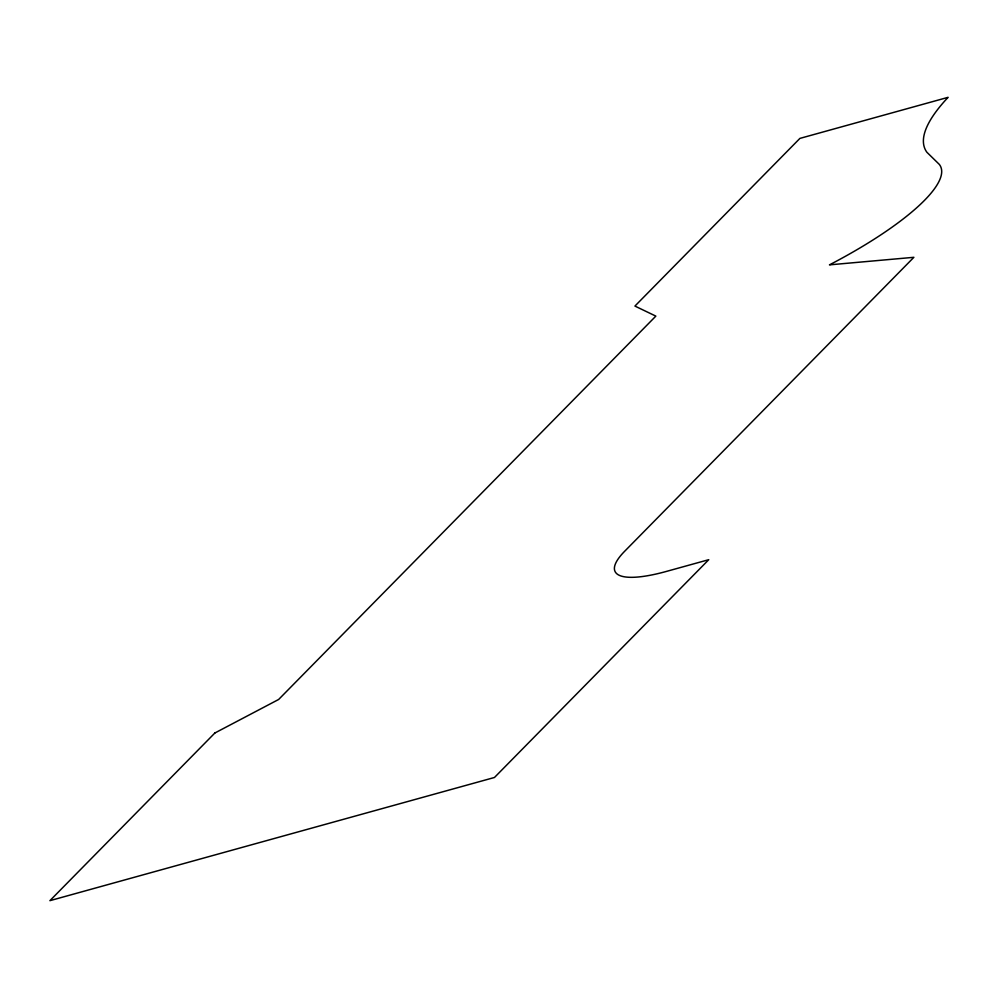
<?xml version="1.0" encoding="UTF-8"?>
<svg xmlns="http://www.w3.org/2000/svg" width="998" height="998" viewBox="0 0 998 998"><rect width="100%" height="100%" fill="white"/><g stroke="black" fill="none" stroke-linecap="round" stroke-linejoin="round"><path stroke-width="1.5" d="M214.882 732.994L49.9 900.67L494.472 777.479L708.755 559.691L666.415 571.417A103.867 25.836 -24.8 0 1 624.598 551.333L913.881 257.309L829.463 264.857A174.064 43.288 -24.8 0 0 939.28 164.371L926.893 152.257A287.387 71.469 -24.8 0 1 948.1 97.33L799.909 138.398L634.928 306.074L655.848 316.117L278.642 699.473L214.882 732.994"/></g></svg>
